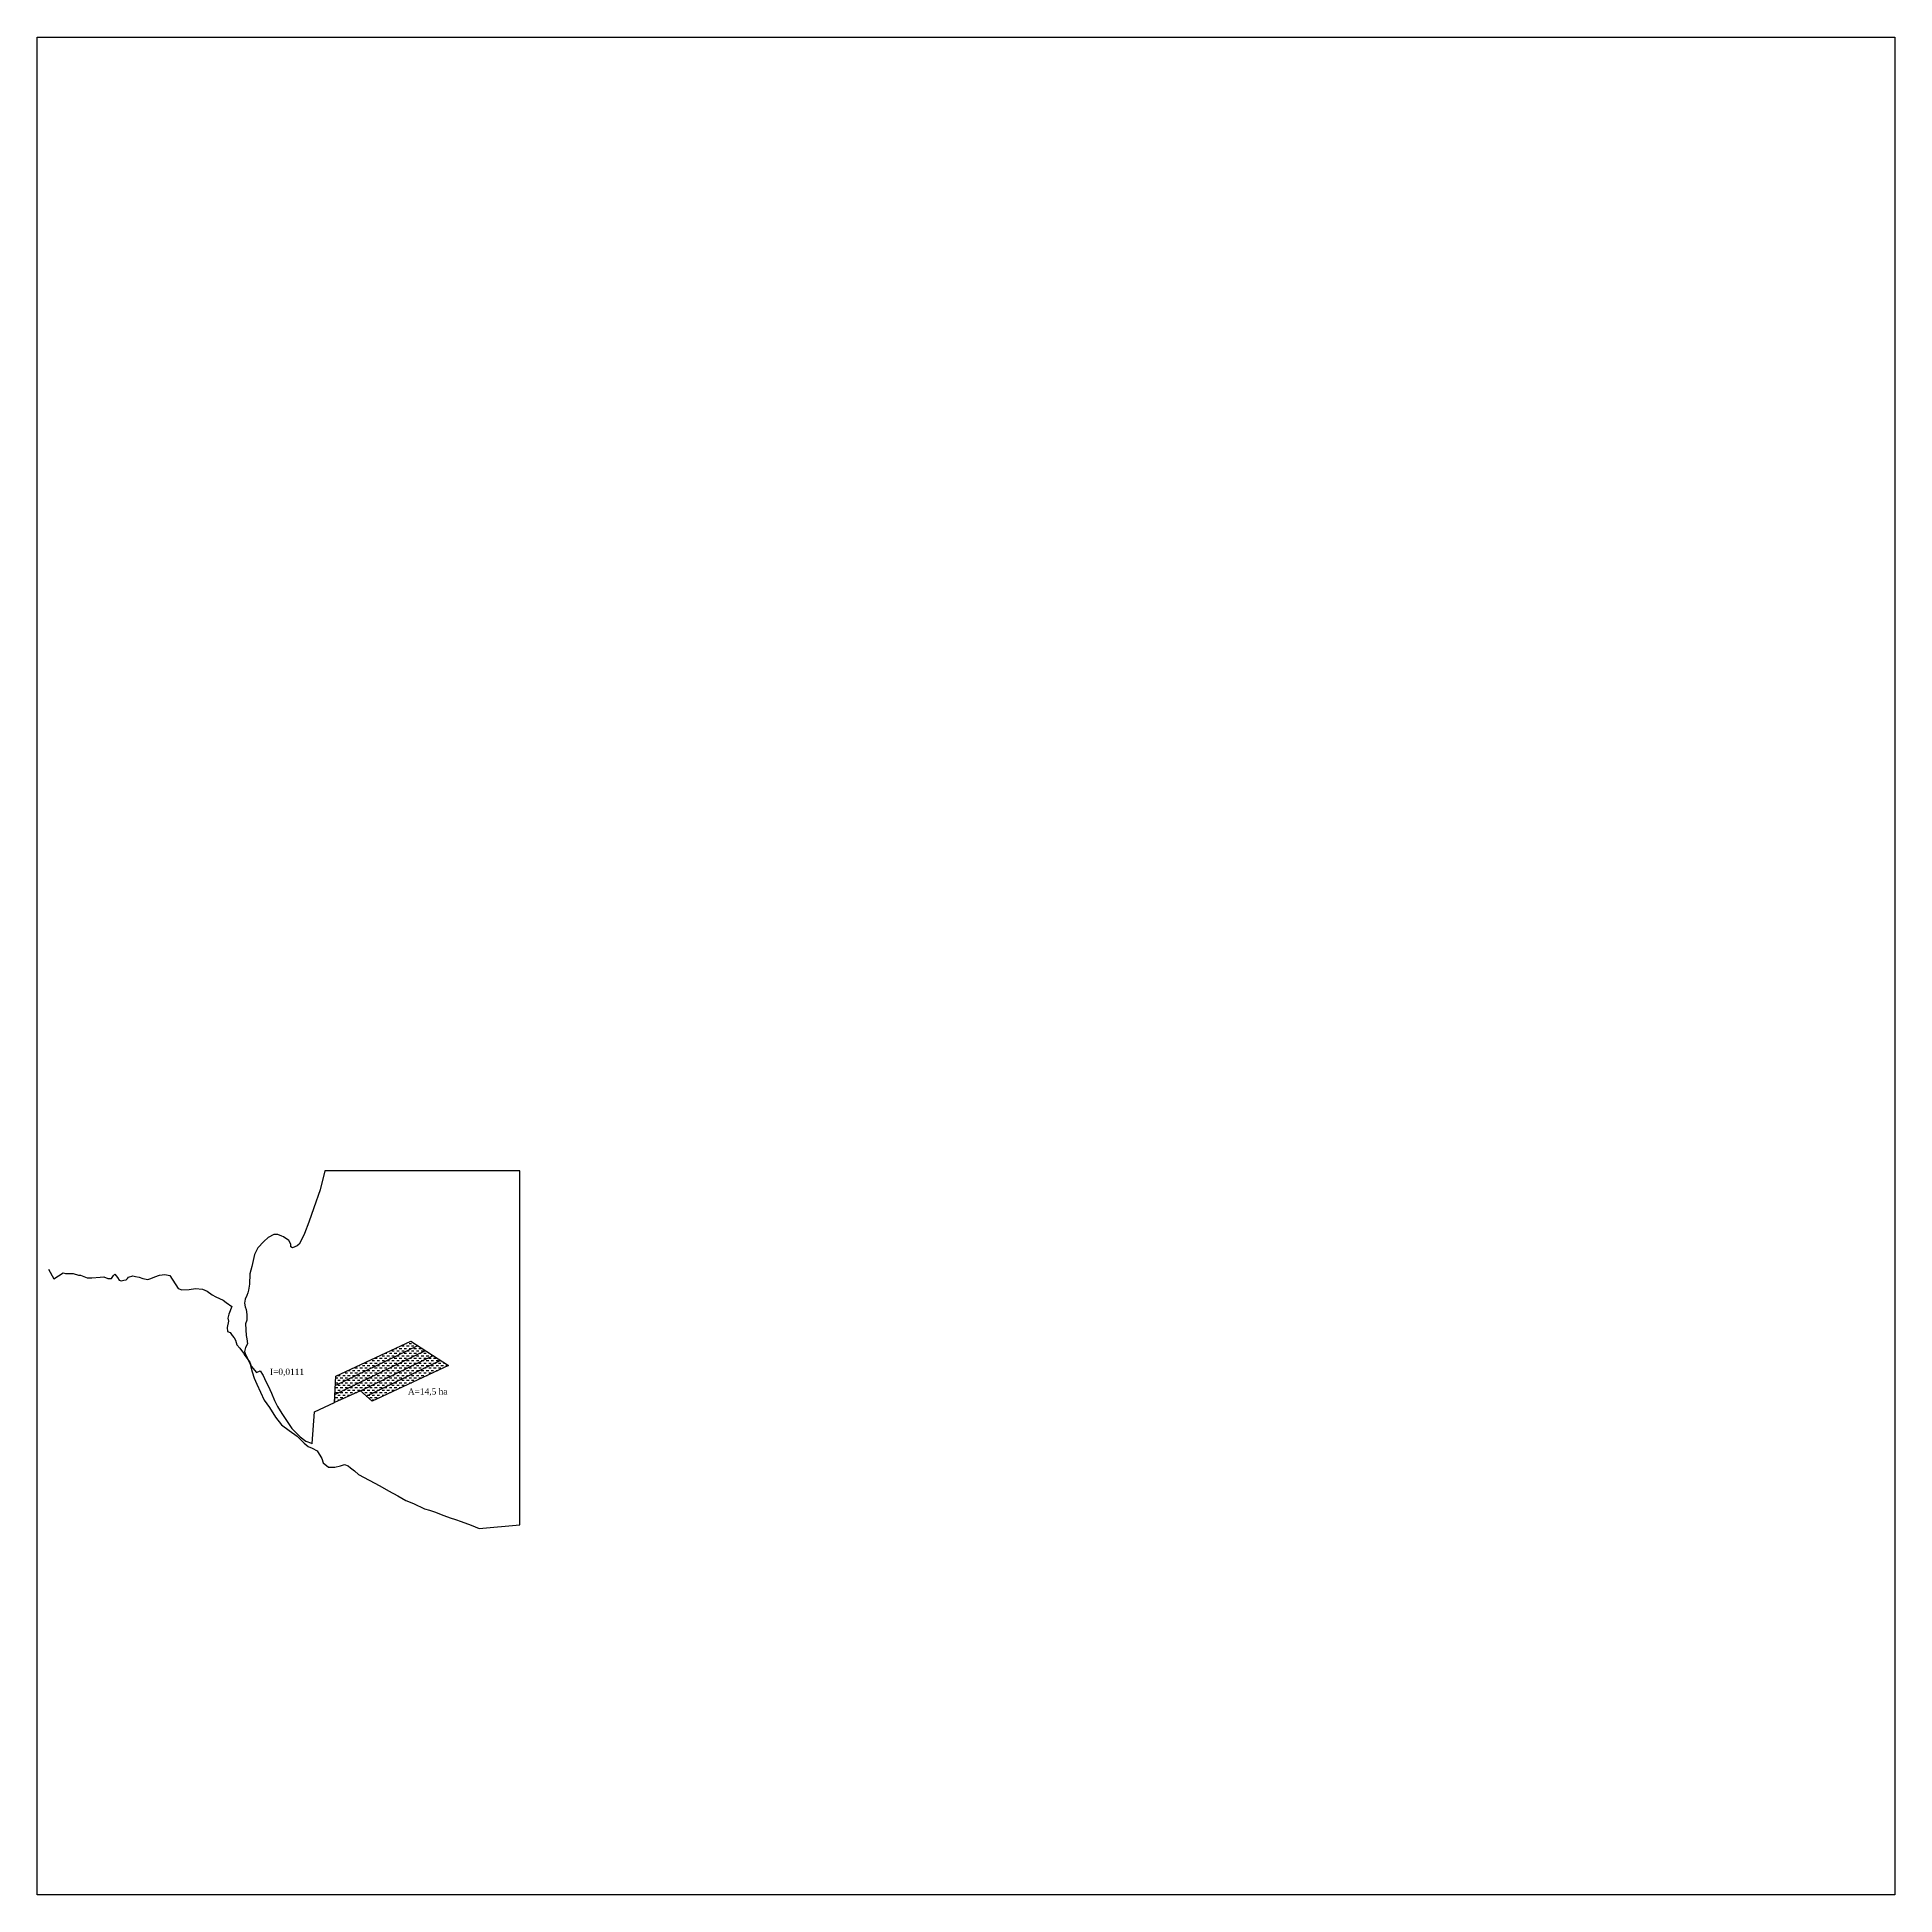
# Model space of a CAD drawing. Header units: metres. Extents: x 3470000 to 3482000, y 7160000 to 7172000.
import ezdxf

# ---------------------------------------------------------------- set-up
doc = ezdxf.new("R2010")
doc.units = ezdxf.units.M
doc.header["$XCLIPFRAME"] = 2
doc.layers.add('Ilmakuva', color=7, linetype='Continuous', transparency=0.2)
doc.layers.add('Kosteikko', color=5, linetype='Continuous', lineweight=30)
for name, color, linetype in [('Pohjakartta', 7, 'Continuous'), ('Putkilinja', 5, 'Continuous'), ('Teksti modelissa', 7, 'Continuous')]:
    doc.layers.add(name, color=color, linetype=linetype)
doc.styles.add('Teksti', font='times.ttf', dxfattribs={"height": 40})
picture_1 = doc.add_image_def('image1.tif', size_in_pixel=(12000, 12000))
picture_2 = doc.add_image_def('image2.jpg', size_in_pixel=(6226, 4627))

msp = doc.modelspace()

# ---------------------------------------------------------------- hatches: boundary and pattern name
at = {"layer": 'Kosteikko'}
h = msp.add_hatch(dxfattribs=at)
h.set_pattern_fill('DASH', color=256, scale=5)
h.paths.add_polyline_path([(3471930, 7163351), (3471926, 7163291), (3472459, 7163548), (3472413, 7163577)])
h.paths.add_polyline_path([(3471926, 7163291), (3471923, 7163232), (3472509, 7163516), (3472459, 7163548)])
h.paths.add_polyline_path([(3472558, 7163485), (3472509, 7163516), (3471923, 7163232), (3471920, 7163181), (3472088, 7163255)])
h.paths.add_polyline_path([(3472088, 7163255), (3472125, 7163222), (3472607, 7163453), (3472558, 7163485)])
h.paths.add_polyline_path([(3472125, 7163222), (3472163, 7163189), (3472658, 7163420), (3472607, 7163453)])

# ---------------------------------------------------------------- linework, layer by layer
for p, q in [((3471923, 7163232), (3472509, 7163516)), ((3472088, 7163255), (3472558, 7163485)), ((3472125, 7163222), (3472607, 7163453))]:
    msp.add_line(p, q, dxfattribs=at)
for points in [[(3471776, 7162915), (3471792, 7163120), (3471920, 7163181), (3471930, 7163351), (3472413, 7163577), (3472658, 7163420), (3472163, 7163189), (3472088, 7163255), (3471920, 7163181)], [(3471926, 7163291), (3472459, 7163548)]]:
    msp.add_lwpolyline(points, dxfattribs=at)
at = {"layer": 'Putkilinja'}
msp.add_lwpolyline([(3470073, 7164041), (3470107, 7163979), (3470167, 7164019), (3470184, 7164013), (3470232, 7164013), (3470267, 7164002), (3470279, 7164002), (3470323, 7163986), (3470353, 7163985), (3470407, 7163991), (3470431, 7163993), (3470456, 7163981), (3470481, 7163982), (3470493, 7164000), (3470501, 7164009), (3470518, 7163988), (3470529, 7163970), (3470543, 7163967), (3470559, 7163971), (3470576, 7163973), (3470583, 7163981), (3470590, 7163990), (3470617, 7163998), (3470635, 7163995), (3470635, 7163995), (3470660, 7163989), (3470683, 7163981), (3470714, 7163975), (3470735, 7163981), (3470761, 7163993), (3470791, 7164002), (3470824, 7164007), (3470856, 7164001), (3470911, 7163916), (3470935, 7163908), (3470982, 7163910), (3471023, 7163917), (3471067, 7163913), (3471098, 7163899), (3471130, 7163876), (3471155, 7163864), (3471201, 7163841), (3471222, 7163826), (3471258, 7163801), (3471238, 7163750), (3471231, 7163725), (3471235, 7163706), (3471228, 7163665), (3471229, 7163640), (3471246, 7163633), (3471260, 7163614), (3471272, 7163598), (3471281, 7163583), (3471290, 7163553), (3471310, 7163532), (3471333, 7163500), (3471341, 7163484), (3471373, 7163441), (3471383, 7163416), (3471417, 7163375), (3471440, 7163385), (3471460, 7163354), (3471478, 7163315), (3471492, 7163287), (3471514, 7163241), (3471533, 7163194), (3471553, 7163155), (3471580, 7163109), (3471646, 7163012), (3471698, 7162958), (3471735, 7162931), (3471773, 7162917), (3471774, 7162914)], dxfattribs=at)

# ---------------------------------------------------------------- texts
at = {"layer": 'Teksti modelissa', "style": 'Teksti'}
for s, p in [('I=0,0111', (3471504, 7163359)), ('A=14,5 ha', (3472395, 7163232))]:
    msp.add_text(s, height=40, dxfattribs=at).set_placement(p)

# ---------------------------------------------------------------- pictures from other files: only their frames are drawn
at = {"layer": 'Ilmakuva'}
image = msp.add_image(picture_2, insert=(3470007, 7162366), size_in_units=(3110, 2311), dxfattribs=at)
image.set_boundary_path([(3705, -0.5), (3644.8, 247.4), (3561.4, 477.5), (3498, 664.2), (3441.3, 811), (3418, 867.6), (3374.5, 947.7), (3348, 971), (3287.8, 997.7), (3267.8, 981), (3267.8, 947.7), (3241, 901), (3171, 854.3), (3147.7, 844.3), (3097.6, 824.3), (3044.3, 824.3), (2974.2, 861), (2917.5, 914.3), (2840.8, 994.3), (2794, 1081), (2760.4, 1235.2), (2733.7, 1332), (2730, 1465), (2717.3, 1542.6), (2709, 1578), (2696.4, 1611.6), (2673.4, 1657.6), (2665, 1710), (2673.4, 1760), (2690, 1793.6), (2696.4, 1858.5), (2696.4, 1931.7), (2679.6, 1980), (2688, 2128.4), (2696.4, 2174.4), (2707, 2237), (2679.6, 2285.3), (2665, 2335.5), (2675.5, 2362.7), (2738.4, 2499.8), (2765.6, 2598), (2793, 2681.8), (2824.3, 2757), (2920.7, 2965.2), (2989.8, 3061.5), (3067.2, 3187), (3144.7, 3283.2), (3243, 3358.5), (3347.7, 3429.7), (3440, 3521.7), (3491.5, 3566.6), (3541.4, 3586.3), (3608.4, 3620.5), (3665, 3719.8), (3683.3, 3775), (3751.6, 3834), (3834.4, 3834), (3908, 3817), (3960.5, 3798.5), (4006.4, 3813), (4038, 3839.2), (4089, 3880), (4141.7, 3926), (4415.6, 4072), (4528.5, 4137.7), (4649.4, 4204.6), (4754.4, 4263.7), (4850.3, 4300.5), (4994.8, 4370), (5060.5, 4387), (5123.5, 4412), (5246.4, 4459.5), (5326.5, 4488.3), (5395, 4508), (5467, 4534.3), (5597, 4584), (5703.5, 4626.5), (6225.5, 4578.3), (6225.5, -0.5), (3705, -0.5)])
at = {"layer": 'Pohjakartta'}
image = msp.add_image(picture_1, insert=(3470000, 7160000), size_in_units=(12000, 12000), dxfattribs=at)
image.dxf.flags = 7

doc.saveas('drawing.dxf')
